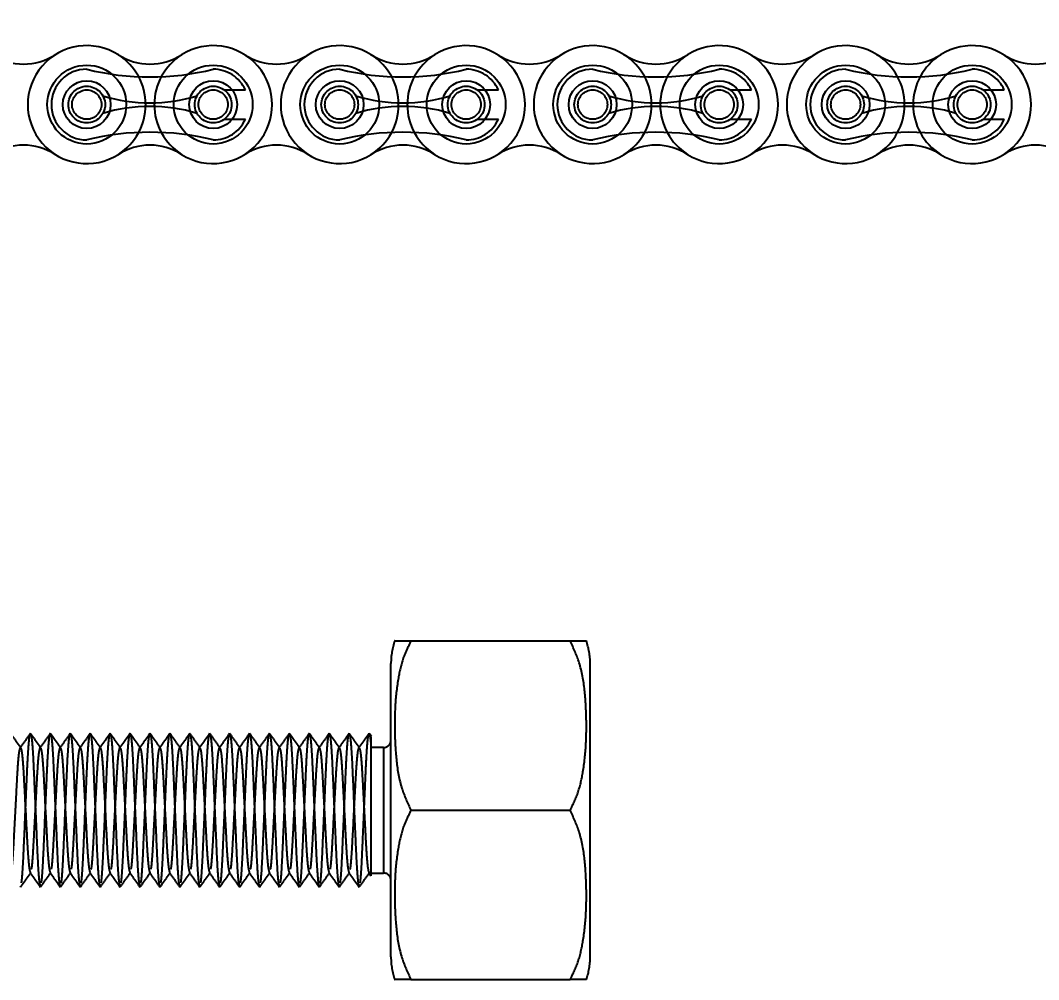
# Model space of a CAD drawing. Header units: metres. Extents: x 0 to 21025, y 0 to 14850.
# Drawn here: x 2986.1 to 3088.3, y 6315.9 to 6412.2 of the extents above; entities that cross this region are included whole.
import ezdxf

# ---------------------------------------------------------------- set-up
doc = ezdxf.new("R2010")
doc.units = ezdxf.units.M
doc.header["$LTSCALE"] = 25
doc.linetypes.add('HIDDEN2', pattern=[4.7625, 3.175, -1.5875])
for name, color, linetype in [('18_COTAS', 7, 'Continuous'), ('SL4', 4, 'Continuous'), ('ST1', 7, 'HIDDEN2')]:
    doc.layers.add(name, color=color, linetype=linetype)
doc.styles.add('ROMANS', font='ROMANS.SHX')
doc.dimstyles.new('25___1-25', dxfattribs={"dimscale": 25, "dimtxt": 2.5, "dimasz": 2, "dimexe": 1.5, "dimexo": 1, "dimgap": 0.5, "dimtad": 1, "dimzin": 12, "dimtxsty": 'ROMANS', "dimcen": 0, "dimclrd": 256, "dimclre": 256, "dimclrt": 3, "dimazin": 3, "dimtfac": 1, "dimtmove": 0, "dimatfit": 0, "dimfxl": 1, "dimlwd": -1, "dimlwe": -1, "dimarcsym": 0})

# ---------------------------------------------------------------- blocks, each defined once
blk = doc.blocks.new('*D49')
at = {"layer": '18_COTAS', "transparency": 16777216}
for p, q in [((2751.77, 6357.87), (2751.77, 7037.95)), ((5720.75, 6357.87), (5720.75, 7037.95)), ((2801.77, 7000.45), (5670.75, 7000.45))]:
    blk.add_line(p, q, dxfattribs=at)
for points in [[(2801.77, 7008.78), (2801.77, 6992.11), (2751.77, 7000.45)], [(5670.75, 7008.78), (5670.75, 6992.11), (5720.75, 7000.45)]]:
    blk.add_solid(points, dxfattribs=at)
at = {"layer": 'Defpoints', "color": 0, "transparency": 16777216}
for p in [(5720.75, 7000.45), (2751.77, 6332.87), (5720.75, 6332.87)]:
    blk.add_point(p, dxfattribs=at)
at = {"layer": '18_COTAS', "color": 3, "transparency": 16777216, "insert": (4236.26, 7050.15), "char_height": 62.5, "attachment_point": 5, "style": 'ROMANS'}
blk.add_mtext('2968,98', dxfattribs=at)

msp = doc.modelspace()

# ---------------------------------------------------------------- linework, layer by layer
at = {"layer": 'SL4'}
for centre, radius in [((2992.747, 6403.705), 2.399), ((3005.447, 6403.705), 2.399), ((3018.147, 6403.705), 2.399), ((3030.847, 6403.705), 2.398), ((3043.547, 6403.705), 2.399), ((3056.247, 6403.705), 2.398), ((3068.947, 6403.705), 2.399), ((3081.647, 6403.705), 2.398)]:
    msp.add_circle(centre, radius, dxfattribs=at)
for centre, start, end in [((2992.747, 6403.705), 57.56669, 302.43331), ((3005.447, 6403.705), 237.56669, 122.43331), ((3018.147, 6403.705), 57.56669, 302.43331), ((3030.847, 6403.705), 237.56669, 122.43331), ((3043.547, 6403.705), 57.56669, 302.43331), ((3056.247, 6403.705), 237.56669, 122.43331), ((3068.947, 6403.705), 57.56669, 302.43331), ((3081.647, 6403.705), 237.56669, 122.43331), ((2986.397, 6413.698), 237.56669, 302.43331), ((2999.097, 6413.698), 237.56669, 302.43331), ((3011.797, 6413.698), 237.56669, 302.43331), ((3024.497, 6413.698), 237.56669, 302.43331), ((3037.197, 6413.698), 237.56669, 302.43331), ((3049.897, 6413.698), 237.56669, 302.43331), ((3062.597, 6413.698), 237.56669, 302.43331), ((3075.297, 6413.698), 237.56669, 302.43331), ((3087.997, 6413.698), 237.56669, 302.43331), ((2986.397, 6393.712), 57.56669, 122.43331), ((2999.097, 6393.712), 57.56669, 122.43331), ((3011.797, 6393.712), 57.56669, 122.43331), ((3024.497, 6393.712), 57.56669, 122.43331), ((3037.197, 6393.712), 57.56669, 122.43331), ((3049.897, 6393.712), 57.56669, 122.43331), ((3062.597, 6393.712), 57.56669, 122.43331), ((3075.297, 6393.712), 57.56669, 122.43331), ((3087.997, 6393.712), 57.56669, 122.43331)]:
    msp.add_arc(centre, 5.92, start, end, dxfattribs=at)
at = {"layer": 'ST1'}
for p, q in [((3006.554, 6405.181), (3008.678, 6405.181)), ((3031.954, 6405.181), (3034.078, 6405.181)), ((3057.354, 6405.181), (3059.478, 6405.181)), ((3082.754, 6405.181), (3084.878, 6405.181)), ((3006.554, 6402.229), (3008.678, 6402.229)), ((3031.954, 6402.229), (3034.078, 6402.229)), ((3057.354, 6402.229), (3059.478, 6402.229)), ((3082.754, 6402.229), (3084.878, 6402.229)), ((3025.293, 6349.865), (3041.293, 6349.865)), ((3023.293, 6332.865), (3023.293, 6347.588)), ((3043.293, 6332.865), (3043.293, 6347.588)), ((3021.342, 6340.262), (3021.115, 6340.581)), ((3022.543, 6339.165), (3021.293, 6339.165)), ((3022.543, 6339.119), (3022.543, 6326.611)), ((3023.293, 6318.143), (3023.293, 6332.865)), ((3025.293, 6332.865), (3041.293, 6332.865)), ((3043.293, 6318.143), (3043.293, 6332.865)), ((2987.099, 6326.544), (2987.119, 6326.623)), ((2989.099, 6326.544), (2989.119, 6326.623)), ((2991.099, 6326.544), (2991.119, 6326.623)), ((2993.099, 6326.544), (2993.119, 6326.623)), ((2995.099, 6326.544), (2995.119, 6326.623)), ((2997.099, 6326.544), (2997.119, 6326.623)), ((2999.099, 6326.544), (2999.119, 6326.623)), ((3001.099, 6326.544), (3001.119, 6326.623)), ((3003.099, 6326.544), (3003.119, 6326.623)), ((3005.099, 6326.544), (3005.119, 6326.623)), ((3007.099, 6326.544), (3007.119, 6326.623)), ((3009.099, 6326.544), (3009.119, 6326.623)), ((3011.099, 6326.544), (3011.119, 6326.623)), ((3013.099, 6326.544), (3013.119, 6326.623)), ((3015.099, 6326.544), (3015.119, 6326.623)), ((3017.099, 6326.544), (3017.119, 6326.623)), ((3019.099, 6326.544), (3019.119, 6326.623)), ((3021.099, 6326.544), (3021.119, 6326.623)), ((3021.079, 6326.558), (3021.275, 6326.283)), ((3021.293, 6326.565), (3022.543, 6326.565)), ((2986.099, 6325.138), (2986.117, 6325.226)), ((2988.099, 6325.138), (2988.117, 6325.226)), ((2990.099, 6325.138), (2990.117, 6325.226)), ((2992.099, 6325.138), (2992.117, 6325.226)), ((2994.099, 6325.138), (2994.117, 6325.226)), ((2996.099, 6325.138), (2996.117, 6325.226)), ((2998.099, 6325.138), (2998.117, 6325.226)), ((3000.099, 6325.138), (3000.117, 6325.226)), ((3002.099, 6325.138), (3002.117, 6325.226)), ((3004.099, 6325.138), (3004.117, 6325.226)), ((3006.099, 6325.138), (3006.117, 6325.226)), ((3008.099, 6325.138), (3008.117, 6325.226)), ((3010.099, 6325.138), (3010.117, 6325.226)), ((3012.099, 6325.138), (3012.117, 6325.226)), ((3014.099, 6325.138), (3014.117, 6325.226)), ((3016.099, 6325.138), (3016.117, 6325.226)), ((3018.099, 6325.138), (3018.117, 6325.226)), ((3020.099, 6325.138), (3020.117, 6325.226)), ((3025.293, 6315.865), (3041.293, 6315.865))]:
    msp.add_line(p, q, dxfattribs=at)
for centre, radius in [((2992.747, 6403.705), 3.96), ((3005.447, 6403.705), 3.96), ((3018.147, 6403.705), 3.96), ((3030.847, 6403.705), 3.96), ((3043.547, 6403.705), 3.96), ((3056.247, 6403.705), 3.96), ((3068.947, 6403.705), 3.96), ((3081.647, 6403.705), 3.96), ((2992.747, 6403.705), 1.845), ((3005.447, 6403.705), 1.845), ((3018.147, 6403.705), 1.845), ((3030.847, 6403.705), 1.845), ((3043.547, 6403.705), 1.845), ((3056.247, 6403.705), 1.845), ((3068.947, 6403.705), 1.845), ((3081.647, 6403.705), 1.845), ((2992.747, 6403.705), 1.476), ((3005.447, 6403.705), 1.476), ((3018.147, 6403.705), 1.476), ((3030.847, 6403.705), 1.476), ((3043.547, 6403.705), 1.476), ((3056.247, 6403.705), 1.476), ((3068.947, 6403.705), 1.476), ((3081.647, 6403.705), 1.476)]:
    msp.add_circle(centre, radius, dxfattribs=at)
for centre, radius, start, end in [((2992.747, 6403.705), 5.92, 302.43326, 57.56674), ((3005.447, 6403.705), 5.92, 122.43328, 237.56672), ((3018.147, 6403.705), 5.92, 302.43328, 57.56674), ((3030.847, 6403.705), 5.92, 122.43328, 237.56672), ((3043.547, 6403.705), 5.92, 302.43328, 57.56674), ((3056.247, 6403.705), 5.92, 122.43328, 237.56672), ((3068.947, 6403.705), 5.92, 302.43326, 57.56674), ((3081.647, 6403.705), 5.92, 122.43328, 237.56672), ((2992.747, 6403.705), 3.552, 90, 270), ((2999.097, 6432.802), 26.322, 256.04015, 283.95985), ((3005.447, 6403.705), 3.552, 24.55336, 90), ((3018.147, 6403.705), 3.552, 90, 270), ((3024.497, 6432.802), 26.322, 256.04015, 283.95985), ((3030.847, 6403.705), 3.552, 24.55336, 90), ((3043.547, 6403.705), 3.552, 90, 270), ((3049.897, 6432.802), 26.322, 256.04015, 283.95985), ((3056.247, 6403.705), 3.552, 24.55336, 90), ((3068.947, 6403.705), 3.552, 90, 270), ((3075.297, 6432.802), 26.322, 256.04015, 283.95985), ((3081.647, 6403.705), 3.552, 24.55336, 90), ((2999.097, 6420.058), 16.175, 252.993, 287.007), ((3024.497, 6420.058), 16.175, 252.993, 287.007), ((3049.897, 6420.058), 16.175, 252.993, 287.007), ((3075.297, 6420.058), 16.175, 252.993, 287.007), ((2999.097, 6387.353), 16.175, 72.993, 107.007), ((3024.497, 6387.353), 16.175, 72.993, 107.007), ((3049.897, 6387.353), 16.175, 72.993, 107.007), ((3075.297, 6387.353), 16.175, 72.993, 107.007), ((3005.447, 6403.705), 3.552, 270, 335.44664), ((3030.847, 6403.705), 3.552, 270, 335.44664), ((3056.247, 6403.705), 3.552, 270, 335.44664), ((3081.647, 6403.705), 3.552, 270, 335.44664), ((2999.097, 6374.609), 26.322, 76.04015, 103.95985), ((3024.497, 6374.609), 26.322, 76.04015, 103.95985), ((3049.897, 6374.609), 26.322, 76.04015, 103.95985), ((3075.297, 6374.609), 26.322, 76.04015, 103.95985), ((3030.314, 6347.588), 7.021, 161.06733, 180), ((3036.272, 6347.588), 7.021, 0, 18.95845), ((3022.543, 6339.915), 0.75, 270, 0), ((3022.543, 6325.815), 0.75, 0, 90), ((3030.314, 6318.143), 7.021, 180, 198.95845), ((3036.272, 6318.143), 7.021, 341.06733, 0)]:
    msp.add_arc(centre, radius, start, end, dxfattribs=at)
for points, knots in [([(3023.672, 6349.865), (3023.672, 6349.865), (3023.629, 6349.865), (3023.771, 6349.865), (3024.183, 6349.865), (3024.856, 6349.865), (3025.279, 6349.865), (3025.293, 6349.865)], [0, 0, 0, 0, 0.0000273, 0.3528362, 0.7093383, 0.9906291, 1, 1, 1, 1]), ([(3025.293, 6349.865), (3025.001, 6349.25), (3024.408, 6348.003), (3023.937, 6345.781), (3023.675, 6343.304), (3023.652, 6340.564), (3023.805, 6337.807), (3024.233, 6335.177), (3024.962, 6333.588), (3025.293, 6332.865)], [0, 0, 0, 0, 0.1146782, 0.2324846, 0.3884229, 0.5445002, 0.7054405, 0.8659966, 1, 1, 1, 1]), ([(3041.293, 6332.865), (3041.585, 6333.481), (3042.177, 6334.728), (3042.649, 6336.949), (3042.91, 6339.426), (3042.934, 6342.167), (3042.78, 6344.924), (3042.352, 6347.554), (3041.624, 6349.143), (3041.293, 6349.865)], [0, 0, 0, 0, 0.1146782, 0.2324846, 0.3884229, 0.5445002, 0.7054405, 0.8659966, 1, 1, 1, 1]), ([(3041.293, 6349.865), (3041.681, 6349.865), (3042.473, 6349.865), (3042.808, 6349.865), (3042.957, 6349.865), (3042.913, 6349.865), (3042.913, 6349.865)], [0, 0, 0, 0, 0.32391404, 0.65961946, 0.99969507, 1, 1, 1, 1]), ([(2986.118, 6339.173), (2985.951, 6339.408), (2985.616, 6339.877), (2985.282, 6340.347), (2985.115, 6340.581)], [0, 0, 0, 0, 0.4999369, 1, 1, 1, 1]), ([(2987.089, 6340.588), (2986.922, 6340.354), (2986.588, 6339.884), (2986.253, 6339.415), (2986.086, 6339.181)], [0, 0, 0, 0, 0.5000352, 1, 1, 1, 1]), ([(2986.19, 6325.569), (2986.2, 6325.61), (2986.252, 6325.815), (2986.356, 6327.312), (2986.468, 6329.816), (2986.581, 6332.465), (2986.682, 6334.789), (2986.762, 6336.684), (2986.855, 6338.626), (2986.978, 6340.247), (2987.059, 6340.479), (2987.099, 6340.593)], [0, 0, 0, 0, 0.0350675, 0.1752166, 0.3098326, 0.4487685, 0.5324217, 0.6281026, 0.7232803, 0.8634294, 1, 1, 1, 1]), ([(2988.118, 6339.173), (2987.951, 6339.408), (2987.616, 6339.877), (2987.282, 6340.347), (2987.115, 6340.581)], [0, 0, 0, 0, 0.49993691, 1, 1, 1, 1]), ([(2987.116, 6340.511), (2987.15, 6340.408), (2987.226, 6340.181), (2987.356, 6338.455), (2987.468, 6335.903), (2987.599, 6332.865), (2987.729, 6329.827), (2987.842, 6327.276), (2987.972, 6325.551), (2988.047, 6325.325), (2988.081, 6325.222)], [0, 0, 0, 0, 0.1105714, 0.242596, 0.3694081, 0.5002899, 0.6311716, 0.7579837, 0.8900083, 1, 1, 1, 1]), ([(2989.089, 6340.588), (2988.922, 6340.354), (2988.588, 6339.884), (2988.253, 6339.415), (2988.086, 6339.181)], [0, 0, 0, 0, 0.5000352, 1, 1, 1, 1]), ([(2988.19, 6325.569), (2988.2, 6325.61), (2988.252, 6325.815), (2988.356, 6327.312), (2988.468, 6329.816), (2988.581, 6332.465), (2988.682, 6334.789), (2988.762, 6336.684), (2988.855, 6338.626), (2988.978, 6340.247), (2989.059, 6340.479), (2989.099, 6340.593)], [0, 0, 0, 0, 0.0350675, 0.1752166, 0.3098326, 0.4487685, 0.5324217, 0.6281026, 0.7232803, 0.8634294, 1, 1, 1, 1]), ([(2990.118, 6339.173), (2989.951, 6339.408), (2989.616, 6339.877), (2989.282, 6340.347), (2989.115, 6340.581)], [0, 0, 0, 0, 0.4999369, 1, 1, 1, 1]), ([(2989.116, 6340.511), (2989.15, 6340.408), (2989.226, 6340.181), (2989.356, 6338.455), (2989.468, 6335.903), (2989.599, 6332.865), (2989.729, 6329.827), (2989.842, 6327.276), (2989.972, 6325.551), (2990.047, 6325.325), (2990.081, 6325.222)], [0, 0, 0, 0, 0.1105714, 0.242596, 0.3694081, 0.5002899, 0.6311716, 0.7579837, 0.8900083, 1, 1, 1, 1]), ([(2991.089, 6340.588), (2990.922, 6340.354), (2990.588, 6339.884), (2990.253, 6339.415), (2990.086, 6339.181)], [0, 0, 0, 0, 0.5000352, 1, 1, 1, 1]), ([(2990.19, 6325.569), (2990.2, 6325.61), (2990.252, 6325.815), (2990.356, 6327.312), (2990.468, 6329.816), (2990.581, 6332.465), (2990.682, 6334.789), (2990.762, 6336.684), (2990.855, 6338.626), (2990.978, 6340.247), (2991.059, 6340.479), (2991.099, 6340.593)], [0, 0, 0, 0, 0.0350675, 0.1752166, 0.3098326, 0.4487685, 0.5324217, 0.6281026, 0.7232803, 0.8634294, 1, 1, 1, 1]), ([(2992.118, 6339.173), (2991.951, 6339.408), (2991.616, 6339.877), (2991.282, 6340.347), (2991.115, 6340.581)], [0, 0, 0, 0, 0.4999369, 1, 1, 1, 1]), ([(2991.116, 6340.511), (2991.15, 6340.408), (2991.226, 6340.181), (2991.356, 6338.455), (2991.468, 6335.903), (2991.599, 6332.865), (2991.729, 6329.827), (2991.842, 6327.276), (2991.972, 6325.551), (2992.047, 6325.325), (2992.081, 6325.222)], [0, 0, 0, 0, 0.1105714, 0.242596, 0.3694081, 0.5002899, 0.6311716, 0.7579837, 0.8900083, 1, 1, 1, 1]), ([(2993.089, 6340.588), (2992.922, 6340.354), (2992.588, 6339.884), (2992.253, 6339.415), (2992.086, 6339.181)], [0, 0, 0, 0, 0.5000352, 1, 1, 1, 1]), ([(2992.19, 6325.569), (2992.2, 6325.61), (2992.252, 6325.815), (2992.356, 6327.312), (2992.468, 6329.816), (2992.581, 6332.465), (2992.682, 6334.789), (2992.762, 6336.684), (2992.855, 6338.626), (2992.978, 6340.247), (2993.059, 6340.479), (2993.099, 6340.593)], [0, 0, 0, 0, 0.0350675, 0.1752166, 0.3098326, 0.4487685, 0.5324217, 0.6281026, 0.7232803, 0.8634294, 1, 1, 1, 1]), ([(2994.118, 6339.173), (2993.951, 6339.408), (2993.616, 6339.877), (2993.282, 6340.347), (2993.115, 6340.581)], [0, 0, 0, 0, 0.4999369, 1, 1, 1, 1]), ([(2993.116, 6340.511), (2993.15, 6340.408), (2993.226, 6340.181), (2993.356, 6338.455), (2993.468, 6335.903), (2993.599, 6332.865), (2993.729, 6329.827), (2993.842, 6327.276), (2993.972, 6325.551), (2994.047, 6325.325), (2994.081, 6325.222)], [0, 0, 0, 0, 0.1105714, 0.242596, 0.3694081, 0.5002899, 0.6311716, 0.7579837, 0.8900083, 1, 1, 1, 1]), ([(2995.089, 6340.588), (2994.922, 6340.354), (2994.588, 6339.884), (2994.253, 6339.415), (2994.086, 6339.181)], [0, 0, 0, 0, 0.5000352, 1, 1, 1, 1]), ([(2994.19, 6325.569), (2994.2, 6325.61), (2994.252, 6325.815), (2994.356, 6327.312), (2994.468, 6329.816), (2994.581, 6332.465), (2994.682, 6334.789), (2994.762, 6336.684), (2994.855, 6338.626), (2994.978, 6340.247), (2995.059, 6340.479), (2995.099, 6340.593)], [0, 0, 0, 0, 0.0350675, 0.1752166, 0.3098326, 0.4487685, 0.5324217, 0.6281026, 0.7232803, 0.8634294, 1, 1, 1, 1]), ([(2996.118, 6339.173), (2995.951, 6339.408), (2995.616, 6339.877), (2995.282, 6340.347), (2995.115, 6340.581)], [0, 0, 0, 0, 0.4999369, 1, 1, 1, 1]), ([(2995.116, 6340.511), (2995.15, 6340.408), (2995.226, 6340.181), (2995.356, 6338.455), (2995.468, 6335.903), (2995.599, 6332.865), (2995.729, 6329.827), (2995.842, 6327.276), (2995.972, 6325.551), (2996.047, 6325.325), (2996.081, 6325.222)], [0, 0, 0, 0, 0.1105714, 0.242596, 0.3694081, 0.5002899, 0.6311716, 0.7579837, 0.8900083, 1, 1, 1, 1]), ([(2997.089, 6340.588), (2996.922, 6340.354), (2996.588, 6339.884), (2996.253, 6339.415), (2996.086, 6339.181)], [0, 0, 0, 0, 0.5000352, 1, 1, 1, 1]), ([(2996.19, 6325.569), (2996.2, 6325.61), (2996.252, 6325.815), (2996.356, 6327.312), (2996.468, 6329.816), (2996.581, 6332.465), (2996.682, 6334.789), (2996.762, 6336.684), (2996.855, 6338.626), (2996.978, 6340.247), (2997.059, 6340.479), (2997.099, 6340.593)], [0, 0, 0, 0, 0.0350675, 0.1752166, 0.3098326, 0.4487685, 0.5324217, 0.6281026, 0.7232803, 0.8634294, 1, 1, 1, 1]), ([(2998.118, 6339.173), (2997.951, 6339.408), (2997.616, 6339.877), (2997.282, 6340.347), (2997.115, 6340.581)], [0, 0, 0, 0, 0.49993691, 1, 1, 1, 1]), ([(2997.116, 6340.511), (2997.15, 6340.408), (2997.226, 6340.181), (2997.356, 6338.455), (2997.468, 6335.903), (2997.599, 6332.865), (2997.729, 6329.827), (2997.842, 6327.276), (2997.972, 6325.551), (2998.047, 6325.325), (2998.081, 6325.222)], [0, 0, 0, 0, 0.1105714, 0.242596, 0.3694081, 0.5002899, 0.6311716, 0.7579837, 0.8900083, 1, 1, 1, 1]), ([(2999.089, 6340.588), (2998.922, 6340.354), (2998.588, 6339.884), (2998.253, 6339.415), (2998.086, 6339.181)], [0, 0, 0, 0, 0.5000352, 1, 1, 1, 1]), ([(2998.19, 6325.569), (2998.2, 6325.61), (2998.252, 6325.815), (2998.356, 6327.312), (2998.468, 6329.816), (2998.581, 6332.465), (2998.682, 6334.789), (2998.762, 6336.684), (2998.855, 6338.626), (2998.978, 6340.247), (2999.059, 6340.479), (2999.099, 6340.593)], [0, 0, 0, 0, 0.0350675, 0.1752166, 0.3098326, 0.4487685, 0.5324217, 0.6281026, 0.7232803, 0.8634294, 1, 1, 1, 1]), ([(3000.118, 6339.173), (2999.951, 6339.408), (2999.616, 6339.877), (2999.282, 6340.347), (2999.115, 6340.581)], [0, 0, 0, 0, 0.4999369, 1, 1, 1, 1]), ([(2999.116, 6340.511), (2999.15, 6340.408), (2999.226, 6340.181), (2999.356, 6338.455), (2999.468, 6335.903), (2999.599, 6332.865), (2999.729, 6329.827), (2999.842, 6327.276), (2999.972, 6325.551), (3000.047, 6325.325), (3000.081, 6325.222)], [0, 0, 0, 0, 0.1105714, 0.242596, 0.3694081, 0.5002899, 0.6311716, 0.7579837, 0.8900083, 1, 1, 1, 1]), ([(3001.089, 6340.588), (3000.922, 6340.354), (3000.588, 6339.884), (3000.253, 6339.415), (3000.086, 6339.181)], [0, 0, 0, 0, 0.5000352, 1, 1, 1, 1]), ([(3000.19, 6325.569), (3000.2, 6325.61), (3000.252, 6325.815), (3000.356, 6327.312), (3000.468, 6329.816), (3000.581, 6332.465), (3000.682, 6334.789), (3000.762, 6336.684), (3000.855, 6338.626), (3000.978, 6340.247), (3001.059, 6340.479), (3001.099, 6340.593)], [0, 0, 0, 0, 0.0350675, 0.1752166, 0.3098326, 0.4487685, 0.5324217, 0.6281026, 0.7232803, 0.8634294, 1, 1, 1, 1]), ([(3002.118, 6339.173), (3001.951, 6339.408), (3001.616, 6339.877), (3001.282, 6340.347), (3001.115, 6340.581)], [0, 0, 0, 0, 0.4999369, 1, 1, 1, 1]), ([(3001.116, 6340.511), (3001.15, 6340.408), (3001.226, 6340.181), (3001.356, 6338.455), (3001.468, 6335.903), (3001.599, 6332.865), (3001.729, 6329.827), (3001.842, 6327.276), (3001.972, 6325.551), (3002.047, 6325.325), (3002.081, 6325.222)], [0, 0, 0, 0, 0.1105714, 0.242596, 0.3694081, 0.5002899, 0.6311716, 0.7579837, 0.8900083, 1, 1, 1, 1]), ([(3003.089, 6340.588), (3002.922, 6340.354), (3002.588, 6339.884), (3002.253, 6339.415), (3002.086, 6339.181)], [0, 0, 0, 0, 0.5000352, 1, 1, 1, 1]), ([(3002.19, 6325.569), (3002.2, 6325.61), (3002.252, 6325.815), (3002.356, 6327.312), (3002.468, 6329.816), (3002.581, 6332.465), (3002.682, 6334.789), (3002.762, 6336.684), (3002.855, 6338.626), (3002.978, 6340.247), (3003.059, 6340.479), (3003.099, 6340.593)], [0, 0, 0, 0, 0.0350675, 0.1752166, 0.3098326, 0.4487685, 0.5324217, 0.6281026, 0.7232803, 0.8634294, 1, 1, 1, 1]), ([(3004.118, 6339.173), (3003.951, 6339.408), (3003.616, 6339.877), (3003.282, 6340.347), (3003.115, 6340.581)], [0, 0, 0, 0, 0.4999369, 1, 1, 1, 1]), ([(3003.116, 6340.511), (3003.15, 6340.408), (3003.226, 6340.181), (3003.356, 6338.455), (3003.468, 6335.903), (3003.599, 6332.865), (3003.729, 6329.827), (3003.842, 6327.276), (3003.972, 6325.551), (3004.047, 6325.325), (3004.081, 6325.222)], [0, 0, 0, 0, 0.1105714, 0.242596, 0.3694081, 0.5002899, 0.6311716, 0.7579837, 0.8900083, 1, 1, 1, 1]), ([(3005.089, 6340.588), (3004.922, 6340.354), (3004.588, 6339.884), (3004.253, 6339.415), (3004.086, 6339.181)], [0, 0, 0, 0, 0.5000352, 1, 1, 1, 1]), ([(3004.19, 6325.569), (3004.2, 6325.61), (3004.252, 6325.815), (3004.356, 6327.312), (3004.468, 6329.816), (3004.581, 6332.465), (3004.682, 6334.789), (3004.762, 6336.684), (3004.855, 6338.626), (3004.978, 6340.247), (3005.059, 6340.479), (3005.099, 6340.593)], [0, 0, 0, 0, 0.0350675, 0.1752166, 0.3098326, 0.4487685, 0.5324217, 0.6281026, 0.7232803, 0.8634294, 1, 1, 1, 1]), ([(3006.118, 6339.173), (3005.951, 6339.408), (3005.616, 6339.877), (3005.282, 6340.347), (3005.115, 6340.581)], [0, 0, 0, 0, 0.4999369, 1, 1, 1, 1]), ([(3005.116, 6340.511), (3005.15, 6340.408), (3005.226, 6340.181), (3005.356, 6338.455), (3005.468, 6335.903), (3005.599, 6332.865), (3005.729, 6329.827), (3005.842, 6327.276), (3005.972, 6325.551), (3006.047, 6325.325), (3006.081, 6325.222)], [0, 0, 0, 0, 0.1105714, 0.242596, 0.3694081, 0.5002899, 0.6311716, 0.7579837, 0.8900083, 1, 1, 1, 1]), ([(3007.089, 6340.588), (3006.922, 6340.354), (3006.588, 6339.884), (3006.253, 6339.415), (3006.086, 6339.181)], [0, 0, 0, 0, 0.5000352, 1, 1, 1, 1]), ([(3006.19, 6325.569), (3006.2, 6325.61), (3006.252, 6325.815), (3006.356, 6327.312), (3006.468, 6329.816), (3006.581, 6332.465), (3006.682, 6334.789), (3006.762, 6336.684), (3006.855, 6338.626), (3006.978, 6340.247), (3007.059, 6340.479), (3007.099, 6340.593)], [0, 0, 0, 0, 0.0350675, 0.1752166, 0.3098326, 0.4487685, 0.5324217, 0.6281026, 0.7232803, 0.8634294, 1, 1, 1, 1]), ([(3008.118, 6339.173), (3007.951, 6339.408), (3007.616, 6339.877), (3007.282, 6340.347), (3007.115, 6340.581)], [0, 0, 0, 0, 0.4999369, 1, 1, 1, 1]), ([(3007.116, 6340.511), (3007.15, 6340.408), (3007.226, 6340.181), (3007.356, 6338.455), (3007.468, 6335.903), (3007.599, 6332.865), (3007.729, 6329.827), (3007.842, 6327.276), (3007.972, 6325.551), (3008.047, 6325.325), (3008.081, 6325.222)], [0, 0, 0, 0, 0.1105714, 0.242596, 0.3694081, 0.5002899, 0.6311716, 0.7579837, 0.8900083, 1, 1, 1, 1]), ([(3009.089, 6340.588), (3008.922, 6340.354), (3008.588, 6339.884), (3008.253, 6339.415), (3008.086, 6339.181)], [0, 0, 0, 0, 0.5000352, 1, 1, 1, 1]), ([(3008.19, 6325.569), (3008.2, 6325.61), (3008.252, 6325.815), (3008.356, 6327.312), (3008.468, 6329.816), (3008.581, 6332.465), (3008.682, 6334.789), (3008.762, 6336.684), (3008.855, 6338.626), (3008.978, 6340.247), (3009.059, 6340.479), (3009.099, 6340.593)], [0, 0, 0, 0, 0.0350675, 0.1752166, 0.3098326, 0.4487685, 0.5324217, 0.6281026, 0.7232803, 0.8634294, 1, 1, 1, 1]), ([(3010.118, 6339.173), (3009.951, 6339.408), (3009.616, 6339.877), (3009.282, 6340.347), (3009.115, 6340.581)], [0, 0, 0, 0, 0.4999369, 1, 1, 1, 1]), ([(3009.116, 6340.511), (3009.15, 6340.408), (3009.226, 6340.181), (3009.356, 6338.455), (3009.468, 6335.903), (3009.599, 6332.865), (3009.729, 6329.827), (3009.842, 6327.276), (3009.972, 6325.551), (3010.047, 6325.325), (3010.081, 6325.222)], [0, 0, 0, 0, 0.1105714, 0.242596, 0.3694081, 0.5002899, 0.6311716, 0.7579837, 0.8900083, 1, 1, 1, 1]), ([(3011.089, 6340.588), (3010.922, 6340.354), (3010.588, 6339.884), (3010.253, 6339.415), (3010.086, 6339.181)], [0, 0, 0, 0, 0.5000352, 1, 1, 1, 1]), ([(3010.19, 6325.569), (3010.2, 6325.61), (3010.252, 6325.815), (3010.356, 6327.312), (3010.468, 6329.816), (3010.581, 6332.465), (3010.682, 6334.789), (3010.762, 6336.684), (3010.855, 6338.626), (3010.978, 6340.247), (3011.059, 6340.479), (3011.099, 6340.593)], [0, 0, 0, 0, 0.0350675, 0.1752166, 0.3098326, 0.4487685, 0.5324217, 0.6281026, 0.7232803, 0.8634294, 1, 1, 1, 1]), ([(3012.118, 6339.173), (3011.951, 6339.408), (3011.616, 6339.877), (3011.282, 6340.347), (3011.115, 6340.581)], [0, 0, 0, 0, 0.4999369, 1, 1, 1, 1]), ([(3011.116, 6340.511), (3011.15, 6340.408), (3011.226, 6340.181), (3011.356, 6338.455), (3011.468, 6335.903), (3011.599, 6332.865), (3011.729, 6329.827), (3011.842, 6327.276), (3011.972, 6325.551), (3012.047, 6325.325), (3012.081, 6325.222)], [0, 0, 0, 0, 0.1105714, 0.242596, 0.3694081, 0.5002899, 0.6311716, 0.7579837, 0.8900083, 1, 1, 1, 1]), ([(3013.089, 6340.588), (3012.922, 6340.354), (3012.588, 6339.884), (3012.253, 6339.415), (3012.086, 6339.181)], [0, 0, 0, 0, 0.5000352, 1, 1, 1, 1]), ([(3012.19, 6325.569), (3012.2, 6325.61), (3012.252, 6325.815), (3012.356, 6327.312), (3012.468, 6329.816), (3012.581, 6332.465), (3012.682, 6334.789), (3012.762, 6336.684), (3012.855, 6338.626), (3012.978, 6340.247), (3013.059, 6340.479), (3013.099, 6340.593)], [0, 0, 0, 0, 0.0350675, 0.1752166, 0.3098326, 0.4487685, 0.5324217, 0.6281026, 0.7232803, 0.8634294, 1, 1, 1, 1]), ([(3014.118, 6339.173), (3013.951, 6339.408), (3013.616, 6339.877), (3013.282, 6340.347), (3013.115, 6340.581)], [0, 0, 0, 0, 0.4999369, 1, 1, 1, 1]), ([(3013.116, 6340.511), (3013.15, 6340.408), (3013.226, 6340.181), (3013.356, 6338.455), (3013.468, 6335.903), (3013.599, 6332.865), (3013.729, 6329.827), (3013.842, 6327.276), (3013.972, 6325.551), (3014.047, 6325.325), (3014.081, 6325.222)], [0, 0, 0, 0, 0.1105714, 0.242596, 0.3694081, 0.5002899, 0.6311716, 0.7579837, 0.8900083, 1, 1, 1, 1]), ([(3015.089, 6340.588), (3014.922, 6340.354), (3014.588, 6339.884), (3014.253, 6339.415), (3014.086, 6339.181)], [0, 0, 0, 0, 0.5000352, 1, 1, 1, 1]), ([(3014.19, 6325.569), (3014.2, 6325.61), (3014.252, 6325.815), (3014.356, 6327.312), (3014.468, 6329.816), (3014.581, 6332.465), (3014.682, 6334.789), (3014.762, 6336.684), (3014.855, 6338.626), (3014.978, 6340.247), (3015.059, 6340.479), (3015.099, 6340.593)], [0, 0, 0, 0, 0.0350675, 0.1752166, 0.3098326, 0.4487685, 0.5324217, 0.6281026, 0.7232803, 0.8634294, 1, 1, 1, 1]), ([(3016.118, 6339.173), (3015.951, 6339.408), (3015.616, 6339.877), (3015.282, 6340.347), (3015.115, 6340.581)], [0, 0, 0, 0, 0.4999369, 1, 1, 1, 1]), ([(3015.116, 6340.511), (3015.15, 6340.408), (3015.226, 6340.181), (3015.356, 6338.455), (3015.468, 6335.903), (3015.599, 6332.865), (3015.729, 6329.827), (3015.842, 6327.276), (3015.972, 6325.551), (3016.047, 6325.325), (3016.081, 6325.222)], [0, 0, 0, 0, 0.1105714, 0.242596, 0.3694081, 0.5002899, 0.6311716, 0.7579837, 0.8900083, 1, 1, 1, 1]), ([(3017.089, 6340.588), (3016.922, 6340.354), (3016.588, 6339.884), (3016.253, 6339.415), (3016.086, 6339.181)], [0, 0, 0, 0, 0.5000352, 1, 1, 1, 1]), ([(3016.19, 6325.569), (3016.2, 6325.61), (3016.252, 6325.815), (3016.356, 6327.312), (3016.468, 6329.816), (3016.581, 6332.465), (3016.682, 6334.789), (3016.762, 6336.684), (3016.855, 6338.626), (3016.978, 6340.247), (3017.059, 6340.479), (3017.099, 6340.593)], [0, 0, 0, 0, 0.0350675, 0.1752166, 0.3098326, 0.4487685, 0.5324217, 0.6281026, 0.7232803, 0.8634294, 1, 1, 1, 1]), ([(3018.118, 6339.173), (3017.951, 6339.408), (3017.616, 6339.877), (3017.282, 6340.347), (3017.115, 6340.581)], [0, 0, 0, 0, 0.4999369, 1, 1, 1, 1]), ([(3017.116, 6340.511), (3017.15, 6340.408), (3017.226, 6340.181), (3017.356, 6338.455), (3017.468, 6335.903), (3017.599, 6332.865), (3017.729, 6329.827), (3017.842, 6327.276), (3017.972, 6325.551), (3018.047, 6325.325), (3018.081, 6325.222)], [0, 0, 0, 0, 0.1105714, 0.242596, 0.3694081, 0.5002899, 0.6311716, 0.7579837, 0.8900083, 1, 1, 1, 1]), ([(3019.089, 6340.588), (3018.922, 6340.354), (3018.588, 6339.884), (3018.253, 6339.415), (3018.086, 6339.181)], [0, 0, 0, 0, 0.5000352, 1, 1, 1, 1]), ([(3018.19, 6325.569), (3018.2, 6325.61), (3018.252, 6325.815), (3018.356, 6327.312), (3018.468, 6329.816), (3018.581, 6332.465), (3018.682, 6334.789), (3018.762, 6336.684), (3018.855, 6338.626), (3018.978, 6340.247), (3019.059, 6340.479), (3019.099, 6340.593)], [0, 0, 0, 0, 0.0350675, 0.1752166, 0.3098326, 0.4487685, 0.5324217, 0.6281026, 0.7232803, 0.8634294, 1, 1, 1, 1]), ([(3020.118, 6339.173), (3019.951, 6339.408), (3019.616, 6339.877), (3019.282, 6340.347), (3019.115, 6340.581)], [0, 0, 0, 0, 0.4999369, 1, 1, 1, 1]), ([(3019.116, 6340.511), (3019.15, 6340.408), (3019.226, 6340.181), (3019.356, 6338.455), (3019.468, 6335.903), (3019.599, 6332.865), (3019.729, 6329.827), (3019.842, 6327.276), (3019.972, 6325.551), (3020.047, 6325.325), (3020.081, 6325.222)], [0, 0, 0, 0, 0.1105714, 0.242596, 0.3694081, 0.5002899, 0.6311716, 0.7579837, 0.8900083, 1, 1, 1, 1]), ([(3021.089, 6340.588), (3020.922, 6340.354), (3020.588, 6339.884), (3020.253, 6339.415), (3020.086, 6339.181)], [0, 0, 0, 0, 0.5000352, 1, 1, 1, 1]), ([(3020.19, 6325.569), (3020.2, 6325.61), (3020.252, 6325.815), (3020.356, 6327.312), (3020.468, 6329.816), (3020.581, 6332.465), (3020.682, 6334.789), (3020.762, 6336.684), (3020.855, 6338.626), (3020.978, 6340.247), (3021.059, 6340.479), (3021.099, 6340.593)], [0, 0, 0, 0, 0.0350675, 0.1752166, 0.3098326, 0.4487685, 0.5324217, 0.6281026, 0.7232803, 0.8634294, 1, 1, 1, 1]), ([(3021.116, 6340.511), (3021.15, 6340.419), (3021.207, 6340.267), (3021.269, 6339.515), (3021.293, 6339.219)], [0, 0, 0, 0, 0.6073198, 1, 1, 1, 1]), ([(3021.293, 6339.219), (3021.293, 6339.622), (3021.293, 6340.274), (3021.293, 6340.24), (3021.293, 6340.227)], [0, 0, 0, 0, 0.6190858, 1, 1, 1, 1]), ([(2985.207, 6326.962), (2985.211, 6326.979), (2985.258, 6327.144), (2985.356, 6328.334), (2985.468, 6330.369), (2985.599, 6332.869), (2985.729, 6335.348), (2985.842, 6337.442), (2985.978, 6338.903), (2986.059, 6339.093), (2986.099, 6339.187)], [0, 0, 0, 0, 0.0164722, 0.1594688, 0.2968101, 0.4385667, 0.5803232, 0.7176645, 0.8606611, 1, 1, 1, 1]), ([(2986.119, 6339.109), (2986.152, 6339.026), (2986.227, 6338.841), (2986.356, 6337.437), (2986.468, 6335.352), (2986.587, 6333.088), (2986.691, 6331.132), (2986.768, 6329.61), (2986.858, 6328.126), (2986.971, 6326.89), (2987.045, 6326.706), (2987.078, 6326.624)], [0, 0, 0, 0, 0.1080303, 0.2407485, 0.3682179, 0.4997851, 0.5957941, 0.6775843, 0.7597248, 0.892443, 1, 1, 1, 1]), ([(2987.207, 6326.962), (2987.211, 6326.979), (2987.258, 6327.144), (2987.356, 6328.334), (2987.468, 6330.369), (2987.599, 6332.869), (2987.729, 6335.348), (2987.842, 6337.442), (2987.978, 6338.903), (2988.059, 6339.093), (2988.099, 6339.187)], [0, 0, 0, 0, 0.0164722, 0.1594688, 0.2968101, 0.4385667, 0.5803232, 0.7176645, 0.8606611, 1, 1, 1, 1]), ([(2988.119, 6339.109), (2988.152, 6339.026), (2988.227, 6338.841), (2988.356, 6337.437), (2988.468, 6335.352), (2988.587, 6333.088), (2988.691, 6331.132), (2988.768, 6329.61), (2988.858, 6328.126), (2988.971, 6326.89), (2989.045, 6326.706), (2989.078, 6326.624)], [0, 0, 0, 0, 0.1080303, 0.2407485, 0.3682179, 0.4997851, 0.5957941, 0.6775843, 0.7597248, 0.892443, 1, 1, 1, 1]), ([(2989.207, 6326.962), (2989.211, 6326.979), (2989.258, 6327.144), (2989.356, 6328.334), (2989.468, 6330.369), (2989.599, 6332.869), (2989.729, 6335.348), (2989.842, 6337.442), (2989.978, 6338.903), (2990.059, 6339.093), (2990.099, 6339.187)], [0, 0, 0, 0, 0.0164722, 0.1594688, 0.2968101, 0.4385667, 0.5803232, 0.7176645, 0.8606611, 1, 1, 1, 1]), ([(2990.119, 6339.109), (2990.152, 6339.026), (2990.227, 6338.841), (2990.356, 6337.437), (2990.468, 6335.352), (2990.587, 6333.088), (2990.691, 6331.132), (2990.768, 6329.61), (2990.858, 6328.126), (2990.971, 6326.89), (2991.045, 6326.706), (2991.078, 6326.624)], [0, 0, 0, 0, 0.1080303, 0.2407485, 0.3682179, 0.4997851, 0.5957941, 0.6775843, 0.7597248, 0.892443, 1, 1, 1, 1]), ([(2991.207, 6326.962), (2991.211, 6326.979), (2991.258, 6327.144), (2991.356, 6328.334), (2991.468, 6330.369), (2991.599, 6332.869), (2991.729, 6335.348), (2991.842, 6337.442), (2991.978, 6338.903), (2992.059, 6339.093), (2992.099, 6339.187)], [0, 0, 0, 0, 0.0164722, 0.1594688, 0.2968101, 0.4385667, 0.5803232, 0.7176645, 0.8606611, 1, 1, 1, 1]), ([(2992.119, 6339.109), (2992.152, 6339.026), (2992.227, 6338.841), (2992.356, 6337.437), (2992.468, 6335.352), (2992.587, 6333.088), (2992.691, 6331.132), (2992.768, 6329.61), (2992.858, 6328.126), (2992.971, 6326.89), (2993.045, 6326.706), (2993.078, 6326.624)], [0, 0, 0, 0, 0.1080303, 0.2407485, 0.3682179, 0.4997851, 0.5957941, 0.6775843, 0.7597248, 0.892443, 1, 1, 1, 1]), ([(2993.207, 6326.962), (2993.211, 6326.979), (2993.258, 6327.144), (2993.356, 6328.334), (2993.468, 6330.369), (2993.599, 6332.869), (2993.729, 6335.348), (2993.842, 6337.442), (2993.978, 6338.903), (2994.059, 6339.093), (2994.099, 6339.187)], [0, 0, 0, 0, 0.0164722, 0.1594688, 0.2968101, 0.4385667, 0.5803232, 0.7176645, 0.8606611, 1, 1, 1, 1]), ([(2994.119, 6339.109), (2994.152, 6339.026), (2994.227, 6338.841), (2994.356, 6337.437), (2994.468, 6335.352), (2994.587, 6333.088), (2994.691, 6331.132), (2994.768, 6329.61), (2994.858, 6328.126), (2994.971, 6326.89), (2995.045, 6326.706), (2995.078, 6326.624)], [0, 0, 0, 0, 0.1080303, 0.2407485, 0.3682179, 0.4997851, 0.5957941, 0.6775843, 0.7597248, 0.892443, 1, 1, 1, 1]), ([(2995.207, 6326.962), (2995.211, 6326.979), (2995.258, 6327.144), (2995.356, 6328.334), (2995.468, 6330.369), (2995.599, 6332.869), (2995.729, 6335.348), (2995.842, 6337.442), (2995.978, 6338.903), (2996.059, 6339.093), (2996.099, 6339.187)], [0, 0, 0, 0, 0.0164722, 0.1594688, 0.2968101, 0.4385667, 0.5803232, 0.7176645, 0.8606611, 1, 1, 1, 1]), ([(2996.119, 6339.109), (2996.152, 6339.026), (2996.227, 6338.841), (2996.356, 6337.437), (2996.468, 6335.352), (2996.587, 6333.088), (2996.691, 6331.132), (2996.768, 6329.61), (2996.858, 6328.126), (2996.971, 6326.89), (2997.045, 6326.706), (2997.078, 6326.624)], [0, 0, 0, 0, 0.1080303, 0.2407485, 0.3682179, 0.4997851, 0.5957941, 0.6775843, 0.7597248, 0.892443, 1, 1, 1, 1]), ([(2997.207, 6326.962), (2997.211, 6326.979), (2997.258, 6327.144), (2997.356, 6328.334), (2997.468, 6330.369), (2997.599, 6332.869), (2997.729, 6335.348), (2997.842, 6337.442), (2997.978, 6338.903), (2998.059, 6339.093), (2998.099, 6339.187)], [0, 0, 0, 0, 0.0164722, 0.1594688, 0.2968101, 0.4385667, 0.5803232, 0.7176645, 0.8606611, 1, 1, 1, 1]), ([(2998.119, 6339.109), (2998.152, 6339.026), (2998.227, 6338.841), (2998.356, 6337.437), (2998.468, 6335.352), (2998.587, 6333.088), (2998.691, 6331.132), (2998.768, 6329.61), (2998.858, 6328.126), (2998.971, 6326.89), (2999.045, 6326.706), (2999.078, 6326.624)], [0, 0, 0, 0, 0.1080303, 0.2407485, 0.3682179, 0.4997851, 0.5957941, 0.6775843, 0.7597248, 0.892443, 1, 1, 1, 1]), ([(2999.207, 6326.962), (2999.211, 6326.979), (2999.258, 6327.144), (2999.356, 6328.334), (2999.468, 6330.369), (2999.599, 6332.869), (2999.729, 6335.348), (2999.842, 6337.442), (2999.978, 6338.903), (3000.059, 6339.093), (3000.099, 6339.187)], [0, 0, 0, 0, 0.0164722, 0.1594688, 0.2968101, 0.4385667, 0.5803232, 0.7176645, 0.8606611, 1, 1, 1, 1]), ([(3000.119, 6339.109), (3000.152, 6339.026), (3000.227, 6338.841), (3000.356, 6337.437), (3000.468, 6335.352), (3000.587, 6333.088), (3000.691, 6331.132), (3000.768, 6329.61), (3000.858, 6328.126), (3000.971, 6326.89), (3001.045, 6326.706), (3001.078, 6326.624)], [0, 0, 0, 0, 0.1080303, 0.2407485, 0.3682179, 0.4997851, 0.5957941, 0.6775843, 0.7597248, 0.892443, 1, 1, 1, 1]), ([(3001.207, 6326.962), (3001.211, 6326.979), (3001.258, 6327.144), (3001.356, 6328.334), (3001.468, 6330.369), (3001.599, 6332.869), (3001.729, 6335.348), (3001.842, 6337.442), (3001.978, 6338.903), (3002.059, 6339.093), (3002.099, 6339.187)], [0, 0, 0, 0, 0.0164722, 0.1594688, 0.2968101, 0.4385667, 0.5803232, 0.7176645, 0.8606611, 1, 1, 1, 1]), ([(3002.119, 6339.109), (3002.152, 6339.026), (3002.227, 6338.841), (3002.356, 6337.437), (3002.468, 6335.352), (3002.587, 6333.088), (3002.691, 6331.132), (3002.768, 6329.61), (3002.858, 6328.126), (3002.971, 6326.89), (3003.045, 6326.706), (3003.078, 6326.624)], [0, 0, 0, 0, 0.1080303, 0.2407485, 0.3682179, 0.4997851, 0.5957941, 0.6775843, 0.7597248, 0.892443, 1, 1, 1, 1]), ([(3003.207, 6326.962), (3003.211, 6326.979), (3003.258, 6327.144), (3003.356, 6328.334), (3003.468, 6330.369), (3003.599, 6332.869), (3003.729, 6335.348), (3003.842, 6337.442), (3003.978, 6338.903), (3004.059, 6339.093), (3004.099, 6339.187)], [0, 0, 0, 0, 0.0164722, 0.1594688, 0.2968101, 0.4385667, 0.5803232, 0.7176645, 0.8606611, 1, 1, 1, 1]), ([(3004.119, 6339.109), (3004.152, 6339.026), (3004.227, 6338.841), (3004.356, 6337.437), (3004.468, 6335.352), (3004.587, 6333.088), (3004.691, 6331.132), (3004.768, 6329.61), (3004.858, 6328.126), (3004.971, 6326.89), (3005.045, 6326.706), (3005.078, 6326.624)], [0, 0, 0, 0, 0.1080303, 0.2407485, 0.3682179, 0.4997851, 0.5957941, 0.6775843, 0.7597248, 0.892443, 1, 1, 1, 1]), ([(3005.207, 6326.962), (3005.211, 6326.979), (3005.258, 6327.144), (3005.356, 6328.334), (3005.468, 6330.369), (3005.599, 6332.869), (3005.729, 6335.348), (3005.842, 6337.442), (3005.978, 6338.903), (3006.059, 6339.093), (3006.099, 6339.187)], [0, 0, 0, 0, 0.0164722, 0.1594688, 0.2968101, 0.4385667, 0.5803232, 0.7176645, 0.8606611, 1, 1, 1, 1]), ([(3006.119, 6339.109), (3006.152, 6339.026), (3006.227, 6338.841), (3006.356, 6337.437), (3006.468, 6335.352), (3006.587, 6333.088), (3006.691, 6331.132), (3006.768, 6329.61), (3006.858, 6328.126), (3006.971, 6326.89), (3007.045, 6326.706), (3007.078, 6326.624)], [0, 0, 0, 0, 0.1080303, 0.2407485, 0.3682179, 0.4997851, 0.5957941, 0.6775843, 0.7597248, 0.892443, 1, 1, 1, 1]), ([(3007.207, 6326.962), (3007.211, 6326.979), (3007.258, 6327.144), (3007.356, 6328.334), (3007.468, 6330.369), (3007.599, 6332.869), (3007.729, 6335.348), (3007.842, 6337.442), (3007.978, 6338.903), (3008.059, 6339.093), (3008.099, 6339.187)], [0, 0, 0, 0, 0.0164722, 0.1594688, 0.2968101, 0.4385667, 0.5803232, 0.7176645, 0.8606611, 1, 1, 1, 1]), ([(3008.119, 6339.109), (3008.152, 6339.026), (3008.227, 6338.841), (3008.356, 6337.437), (3008.468, 6335.352), (3008.587, 6333.088), (3008.691, 6331.132), (3008.768, 6329.61), (3008.858, 6328.126), (3008.971, 6326.89), (3009.045, 6326.706), (3009.078, 6326.624)], [0, 0, 0, 0, 0.1080303, 0.2407485, 0.3682179, 0.4997851, 0.5957941, 0.6775843, 0.7597248, 0.892443, 1, 1, 1, 1]), ([(3009.207, 6326.962), (3009.211, 6326.979), (3009.258, 6327.144), (3009.356, 6328.334), (3009.468, 6330.369), (3009.599, 6332.869), (3009.729, 6335.348), (3009.842, 6337.442), (3009.978, 6338.903), (3010.059, 6339.093), (3010.099, 6339.187)], [0, 0, 0, 0, 0.0164722, 0.1594688, 0.2968101, 0.4385667, 0.5803232, 0.7176645, 0.8606611, 1, 1, 1, 1]), ([(3010.119, 6339.109), (3010.152, 6339.026), (3010.227, 6338.841), (3010.356, 6337.437), (3010.468, 6335.352), (3010.587, 6333.088), (3010.691, 6331.132), (3010.768, 6329.61), (3010.858, 6328.126), (3010.971, 6326.89), (3011.045, 6326.706), (3011.078, 6326.624)], [0, 0, 0, 0, 0.1080303, 0.2407485, 0.3682179, 0.4997851, 0.5957941, 0.6775843, 0.7597248, 0.892443, 1, 1, 1, 1]), ([(3011.207, 6326.962), (3011.211, 6326.979), (3011.258, 6327.144), (3011.356, 6328.334), (3011.468, 6330.369), (3011.599, 6332.869), (3011.729, 6335.348), (3011.842, 6337.442), (3011.978, 6338.903), (3012.059, 6339.093), (3012.099, 6339.187)], [0, 0, 0, 0, 0.0164722, 0.1594688, 0.2968101, 0.4385667, 0.5803232, 0.7176645, 0.8606611, 1, 1, 1, 1]), ([(3012.119, 6339.109), (3012.152, 6339.026), (3012.227, 6338.841), (3012.356, 6337.437), (3012.468, 6335.352), (3012.587, 6333.088), (3012.691, 6331.132), (3012.768, 6329.61), (3012.858, 6328.126), (3012.971, 6326.89), (3013.045, 6326.706), (3013.078, 6326.624)], [0, 0, 0, 0, 0.1080303, 0.2407485, 0.3682179, 0.4997851, 0.5957941, 0.6775843, 0.7597248, 0.892443, 1, 1, 1, 1]), ([(3013.207, 6326.962), (3013.211, 6326.979), (3013.258, 6327.144), (3013.356, 6328.334), (3013.468, 6330.369), (3013.599, 6332.869), (3013.729, 6335.348), (3013.842, 6337.442), (3013.978, 6338.903), (3014.059, 6339.093), (3014.099, 6339.187)], [0, 0, 0, 0, 0.0164722, 0.1594688, 0.2968101, 0.4385667, 0.5803232, 0.7176645, 0.8606611, 1, 1, 1, 1]), ([(3014.119, 6339.109), (3014.152, 6339.026), (3014.227, 6338.841), (3014.356, 6337.437), (3014.468, 6335.352), (3014.587, 6333.088), (3014.691, 6331.132), (3014.768, 6329.61), (3014.858, 6328.126), (3014.971, 6326.89), (3015.045, 6326.706), (3015.078, 6326.624)], [0, 0, 0, 0, 0.1080303, 0.2407485, 0.3682179, 0.4997851, 0.5957941, 0.6775843, 0.7597248, 0.892443, 1, 1, 1, 1]), ([(3015.207, 6326.962), (3015.211, 6326.979), (3015.258, 6327.144), (3015.356, 6328.334), (3015.468, 6330.369), (3015.599, 6332.869), (3015.729, 6335.348), (3015.842, 6337.442), (3015.978, 6338.903), (3016.059, 6339.093), (3016.099, 6339.187)], [0, 0, 0, 0, 0.0164722, 0.1594688, 0.2968101, 0.4385667, 0.5803232, 0.7176645, 0.8606611, 1, 1, 1, 1]), ([(3016.119, 6339.109), (3016.152, 6339.026), (3016.227, 6338.841), (3016.356, 6337.437), (3016.468, 6335.352), (3016.587, 6333.088), (3016.691, 6331.132), (3016.768, 6329.61), (3016.858, 6328.126), (3016.971, 6326.89), (3017.045, 6326.706), (3017.078, 6326.624)], [0, 0, 0, 0, 0.1080303, 0.2407485, 0.3682179, 0.4997851, 0.5957941, 0.6775843, 0.7597248, 0.892443, 1, 1, 1, 1]), ([(3017.207, 6326.962), (3017.211, 6326.979), (3017.258, 6327.144), (3017.356, 6328.334), (3017.468, 6330.369), (3017.599, 6332.869), (3017.729, 6335.348), (3017.842, 6337.442), (3017.978, 6338.903), (3018.059, 6339.093), (3018.099, 6339.187)], [0, 0, 0, 0, 0.0164722, 0.1594688, 0.2968101, 0.4385667, 0.5803232, 0.7176645, 0.8606611, 1, 1, 1, 1]), ([(3018.119, 6339.109), (3018.152, 6339.026), (3018.227, 6338.841), (3018.356, 6337.437), (3018.468, 6335.352), (3018.587, 6333.088), (3018.691, 6331.132), (3018.768, 6329.61), (3018.858, 6328.126), (3018.971, 6326.89), (3019.045, 6326.706), (3019.078, 6326.624)], [0, 0, 0, 0, 0.1080303, 0.2407485, 0.3682179, 0.4997851, 0.5957941, 0.6775843, 0.7597248, 0.892443, 1, 1, 1, 1]), ([(3019.207, 6326.962), (3019.211, 6326.979), (3019.258, 6327.144), (3019.356, 6328.334), (3019.468, 6330.369), (3019.599, 6332.869), (3019.729, 6335.348), (3019.842, 6337.442), (3019.978, 6338.903), (3020.059, 6339.093), (3020.099, 6339.187)], [0, 0, 0, 0, 0.0164722, 0.1594688, 0.2968101, 0.4385667, 0.5803232, 0.7176645, 0.8606611, 1, 1, 1, 1]), ([(3020.119, 6339.109), (3020.152, 6339.026), (3020.227, 6338.841), (3020.356, 6337.437), (3020.468, 6335.352), (3020.587, 6333.088), (3020.691, 6331.132), (3020.768, 6329.61), (3020.858, 6328.126), (3020.971, 6326.89), (3021.045, 6326.706), (3021.078, 6326.624)], [0, 0, 0, 0, 0.1080303, 0.2407485, 0.3682179, 0.4997851, 0.5957941, 0.6775843, 0.7597248, 0.892443, 1, 1, 1, 1]), ([(3021.293, 6326.296), (3021.293, 6326.332), (3021.293, 6326.412), (3021.293, 6327.407), (3021.293, 6329.039), (3021.293, 6331.172), (3021.293, 6333.581), (3021.293, 6336.009), (3021.293, 6337.941), (3021.293, 6338.852), (3021.293, 6339.219)], [0, 0, 0, 0, 0.105366, 0.2347536, 0.364071, 0.4933196, 0.6305201, 0.7687509, 0.90694, 1, 1, 1, 1]), ([(3025.293, 6332.865), (3025.001, 6332.25), (3024.408, 6331.003), (3023.937, 6328.781), (3023.675, 6326.304), (3023.652, 6323.564), (3023.805, 6320.807), (3024.233, 6318.177), (3024.962, 6316.588), (3025.293, 6315.865)], [0, 0, 0, 0, 0.1146782, 0.2324846, 0.3884229, 0.5445002, 0.7054405, 0.8659966, 1, 1, 1, 1]), ([(3041.293, 6315.865), (3041.585, 6316.481), (3042.177, 6317.728), (3042.649, 6319.949), (3042.91, 6322.426), (3042.934, 6325.167), (3042.78, 6327.924), (3042.352, 6330.554), (3041.624, 6332.143), (3041.293, 6332.865)], [0, 0, 0, 0, 0.1146782, 0.2324846, 0.3884229, 0.5445002, 0.7054405, 0.8659966, 1, 1, 1, 1]), ([(2986.116, 6325.151), (2986.283, 6325.386), (2986.617, 6325.855), (2986.951, 6326.324), (2987.119, 6326.558)], [0, 0, 0, 0, 0.50003, 1, 1, 1, 1]), ([(2987.079, 6326.558), (2987.246, 6326.324), (2987.581, 6325.854), (2987.915, 6325.385), (2988.083, 6325.15)], [0, 0, 0, 0, 0.4999404, 1, 1, 1, 1]), ([(2988.116, 6325.151), (2988.283, 6325.386), (2988.617, 6325.855), (2988.951, 6326.324), (2989.119, 6326.558)], [0, 0, 0, 0, 0.50003, 1, 1, 1, 1]), ([(2989.079, 6326.558), (2989.246, 6326.324), (2989.581, 6325.854), (2989.915, 6325.385), (2990.083, 6325.15)], [0, 0, 0, 0, 0.4999404, 1, 1, 1, 1]), ([(2990.116, 6325.151), (2990.283, 6325.386), (2990.617, 6325.855), (2990.951, 6326.324), (2991.119, 6326.558)], [0, 0, 0, 0, 0.50003004, 1, 1, 1, 1]), ([(2991.079, 6326.558), (2991.246, 6326.324), (2991.581, 6325.854), (2991.915, 6325.385), (2992.083, 6325.15)], [0, 0, 0, 0, 0.4999404, 1, 1, 1, 1]), ([(2992.116, 6325.151), (2992.283, 6325.386), (2992.617, 6325.855), (2992.951, 6326.324), (2993.119, 6326.558)], [0, 0, 0, 0, 0.50003, 1, 1, 1, 1]), ([(2993.079, 6326.558), (2993.246, 6326.324), (2993.581, 6325.854), (2993.915, 6325.385), (2994.083, 6325.15)], [0, 0, 0, 0, 0.4999404, 1, 1, 1, 1]), ([(2994.116, 6325.151), (2994.283, 6325.386), (2994.617, 6325.855), (2994.951, 6326.324), (2995.119, 6326.558)], [0, 0, 0, 0, 0.50003, 1, 1, 1, 1]), ([(2995.079, 6326.558), (2995.246, 6326.324), (2995.581, 6325.854), (2995.915, 6325.385), (2996.083, 6325.15)], [0, 0, 0, 0, 0.4999404, 1, 1, 1, 1]), ([(2996.116, 6325.151), (2996.283, 6325.386), (2996.617, 6325.855), (2996.951, 6326.324), (2997.119, 6326.558)], [0, 0, 0, 0, 0.50003, 1, 1, 1, 1]), ([(2997.079, 6326.558), (2997.246, 6326.324), (2997.581, 6325.854), (2997.915, 6325.385), (2998.083, 6325.15)], [0, 0, 0, 0, 0.4999404, 1, 1, 1, 1]), ([(2998.116, 6325.151), (2998.283, 6325.386), (2998.617, 6325.855), (2998.951, 6326.324), (2999.119, 6326.558)], [0, 0, 0, 0, 0.50003, 1, 1, 1, 1]), ([(2999.079, 6326.558), (2999.246, 6326.324), (2999.581, 6325.854), (2999.915, 6325.385), (3000.083, 6325.15)], [0, 0, 0, 0, 0.4999404, 1, 1, 1, 1]), ([(3000.116, 6325.151), (3000.283, 6325.386), (3000.617, 6325.855), (3000.951, 6326.324), (3001.119, 6326.558)], [0, 0, 0, 0, 0.50003004, 1, 1, 1, 1]), ([(3001.079, 6326.558), (3001.246, 6326.324), (3001.581, 6325.854), (3001.915, 6325.385), (3002.083, 6325.15)], [0, 0, 0, 0, 0.4999404, 1, 1, 1, 1]), ([(3002.116, 6325.151), (3002.283, 6325.386), (3002.617, 6325.855), (3002.951, 6326.324), (3003.119, 6326.558)], [0, 0, 0, 0, 0.50003004, 1, 1, 1, 1]), ([(3003.079, 6326.558), (3003.246, 6326.324), (3003.581, 6325.854), (3003.915, 6325.385), (3004.083, 6325.15)], [0, 0, 0, 0, 0.4999404, 1, 1, 1, 1]), ([(3004.116, 6325.151), (3004.283, 6325.386), (3004.617, 6325.855), (3004.951, 6326.324), (3005.119, 6326.558)], [0, 0, 0, 0, 0.50003, 1, 1, 1, 1]), ([(3005.079, 6326.558), (3005.246, 6326.324), (3005.581, 6325.854), (3005.915, 6325.385), (3006.083, 6325.15)], [0, 0, 0, 0, 0.4999404, 1, 1, 1, 1]), ([(3006.116, 6325.151), (3006.283, 6325.386), (3006.617, 6325.855), (3006.951, 6326.324), (3007.119, 6326.558)], [0, 0, 0, 0, 0.50003, 1, 1, 1, 1]), ([(3007.079, 6326.558), (3007.246, 6326.324), (3007.581, 6325.854), (3007.915, 6325.385), (3008.083, 6325.15)], [0, 0, 0, 0, 0.4999404, 1, 1, 1, 1]), ([(3008.116, 6325.151), (3008.283, 6325.386), (3008.617, 6325.855), (3008.951, 6326.324), (3009.119, 6326.558)], [0, 0, 0, 0, 0.50003, 1, 1, 1, 1]), ([(3009.079, 6326.558), (3009.246, 6326.324), (3009.581, 6325.854), (3009.915, 6325.385), (3010.083, 6325.15)], [0, 0, 0, 0, 0.4999404, 1, 1, 1, 1]), ([(3010.116, 6325.151), (3010.283, 6325.386), (3010.617, 6325.855), (3010.951, 6326.324), (3011.119, 6326.558)], [0, 0, 0, 0, 0.50003004, 1, 1, 1, 1]), ([(3011.079, 6326.558), (3011.246, 6326.324), (3011.581, 6325.854), (3011.915, 6325.385), (3012.083, 6325.15)], [0, 0, 0, 0, 0.4999404, 1, 1, 1, 1]), ([(3012.116, 6325.151), (3012.283, 6325.386), (3012.617, 6325.855), (3012.951, 6326.324), (3013.119, 6326.558)], [0, 0, 0, 0, 0.50003, 1, 1, 1, 1]), ([(3013.079, 6326.558), (3013.246, 6326.324), (3013.581, 6325.854), (3013.915, 6325.385), (3014.083, 6325.15)], [0, 0, 0, 0, 0.4999404, 1, 1, 1, 1]), ([(3014.116, 6325.151), (3014.283, 6325.386), (3014.617, 6325.855), (3014.951, 6326.324), (3015.119, 6326.558)], [0, 0, 0, 0, 0.50003, 1, 1, 1, 1]), ([(3015.079, 6326.558), (3015.246, 6326.324), (3015.581, 6325.854), (3015.915, 6325.385), (3016.083, 6325.15)], [0, 0, 0, 0, 0.4999404, 1, 1, 1, 1]), ([(3016.116, 6325.151), (3016.283, 6325.386), (3016.617, 6325.855), (3016.951, 6326.324), (3017.119, 6326.558)], [0, 0, 0, 0, 0.50003, 1, 1, 1, 1]), ([(3017.079, 6326.558), (3017.246, 6326.324), (3017.581, 6325.854), (3017.915, 6325.385), (3018.083, 6325.15)], [0, 0, 0, 0, 0.4999404, 1, 1, 1, 1]), ([(3018.116, 6325.151), (3018.283, 6325.386), (3018.617, 6325.855), (3018.951, 6326.324), (3019.119, 6326.558)], [0, 0, 0, 0, 0.50003, 1, 1, 1, 1]), ([(3019.079, 6326.558), (3019.246, 6326.324), (3019.581, 6325.854), (3019.915, 6325.385), (3020.083, 6325.15)], [0, 0, 0, 0, 0.4999404, 1, 1, 1, 1]), ([(3020.116, 6325.151), (3020.283, 6325.386), (3020.617, 6325.855), (3020.951, 6326.324), (3021.119, 6326.558)], [0, 0, 0, 0, 0.50003, 1, 1, 1, 1]), ([(3025.293, 6315.865), (3024.904, 6315.865), (3024.113, 6315.865), (3023.777, 6315.865), (3023.629, 6315.865), (3023.673, 6315.865), (3023.673, 6315.865)], [0, 0, 0, 0, 0.323914, 0.6596195, 0.9996951, 1, 1, 1, 1]), ([(3042.913, 6315.865), (3042.913, 6315.865), (3042.956, 6315.865), (3042.814, 6315.865), (3042.402, 6315.865), (3041.73, 6315.865), (3041.306, 6315.865), (3041.293, 6315.865)], [0, 0, 0, 0, 0.0000273, 0.3528362, 0.7093383, 0.9906291, 1, 1, 1, 1])]:
    msp.add_open_spline(points, degree=3, knots=knots, dxfattribs=at)

# ---------------------------------------------------------------- dimensions: what is measured, and where the dimension line sits
at = {"layer": '18_COTAS'}
dim = msp.add_linear_dim(base=(5720.747753191, 7000.445004906), p1=(2751.772753191, 6332.865322837), p2=(5720.747753191, 6332.865322834), dimstyle='25___1-25', dxfattribs=at)
dim.commit()
dim.dimension.update_dxf_attribs({"geometry": '*D49', "text_midpoint": (4236.260253191, 7050.147385859)})

doc.saveas('drawing.dxf')
